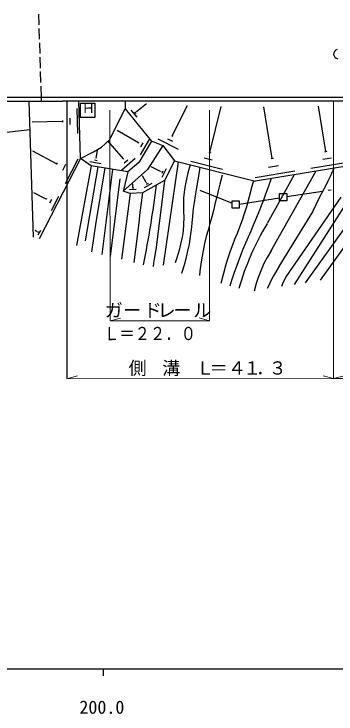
# Model space of a CAD drawing. Units: millimetres, scale not verified. Extents: x 40000 to 680000, y 20000 to 380000.
# Drawn here: x 255664 to 300297, y 198715 to 295840 of the extents above; entities that cross this region are included whole.
import ezdxf
from ezdxf.enums import TextEntityAlignment as Align

# ---------------------------------------------------------------- set-up
doc = ezdxf.new("R2010")
doc.units = ezdxf.units.MM
doc.header["$LTSCALE"] = 1000
for name, color, linetype, lineweight in [('M-BGD', 7, 'Continuous', 25), ('M-BMK-ROW', 30, 'Continuous', 25), ('M-STR-HTXT', 7, 'Continuous', 13), ('M-STR-STR1', 1, 'Continuous', 25), ('M-STR-STRC', 7, 'Continuous', 25), ('M-TTL-BAND', 7, 'Continuous', 25)]:
    doc.layers.add(name, color=color, linetype=linetype, lineweight=lineweight)
doc.styles.add('ＭＳ ゴシック', font='')
doc.styles.get('ＭＳ ゴシック').set_extended_font_data('MS Gothic')

msp = doc.modelspace()

# ---------------------------------------------------------------- linework, layer by layer
at = {"layer": 'M-BGD'}
for p, q in [((258371, 264886), (257771, 283752)), ((262392, 284248), (259469, 284251)), ((259485, 283749), (262392, 283747)), ((314392, 284270), (262392, 284248)), ((314393, 283768), (262392, 283747)), ((264886, 275769), (264628, 283749)), ((271084, 283755), (271085, 282673)), ((264388, 282706), (264482, 279268)), ((268904, 278380), (271085, 282673)), ((271085, 282673), (274668, 278225)), ((272659, 282313), (274042, 283438)), ((277575, 278930), (279706, 283162)), ((282800, 276619), (284388, 282987)), ((291473, 275806), (290293, 282962)), ((298911, 276755), (297872, 283070)), ((271877, 282483), (272670, 281511)), ((272369, 282273), (272569, 282033)), ((272639, 282343), (272690, 282283)), ((262375, 280930), (258165, 280815)), ((262375, 281040), (262375, 280819)), ((263397, 281392), (263418, 280530)), ((251941, 279135), (257895, 279792)), ((272904, 277943), (269975, 279684)), ((277495, 278970), (277665, 278880)), ((267772, 277386), (268904, 278380)), ((270861, 275725), (268683, 278219)), ((272944, 278013), (272864, 277872)), ((274709, 278215), (272947, 275236)), ((274448, 278526), (273137, 276309)), ((273516, 277963), (273186, 277402)), ((274668, 278225), (276303, 277595)), ((275601, 278507), (278419, 277086)), ((276944, 278538), (277646, 278188)), ((266690, 276703), (267772, 277386)), ((267062, 275832), (267231, 276904)), ((276303, 277595), (274191, 274265)), ((276303, 277595), (277889, 275471)), ((261569, 275064), (258259, 276785)), ((264886, 275769), (266690, 276703)), ((267112, 275822), (267012, 275842)), ((282039, 275887), (283132, 275617)), ((282670, 276659), (282941, 276589)), ((291303, 275775), (291643, 275836)), ((298461, 275692), (299674, 275894)), ((298760, 276735), (299061, 276786)), ((264886, 275769), (259143, 264666)), ((261629, 275175), (261519, 274964)), ((262822, 274965), (262382, 274103)), ((264526, 275719), (262744, 272288)), ((266341, 274788), (264886, 275769)), ((267744, 275070), (266160, 275329)), ((267202, 275481), (266811, 275551)), ((272465, 275787), (270572, 274141)), ((270911, 275775), (270801, 275675)), ((271423, 275545), (270952, 275134)), ((272947, 275236), (271465, 273951)), ((278401, 275342), (276330, 260973)), ((277889, 275471), (276519, 272753)), ((277889, 275471), (289160, 272665)), ((280085, 274922), (279776, 273799)), ((280185, 275413), (284557, 274325)), ((304466, 275187), (289160, 272665)), ((296818, 274437), (301639, 275224)), ((266341, 274788), (264337, 263718)), ((267304, 274639), (265549, 264371)), ((271465, 273951), (266341, 274788)), ((268256, 274479), (266951, 266628)), ((269299, 274310), (267847, 262469)), ((274191, 274265), (270796, 271264)), ((271465, 273951), (270836, 271394)), ((275986, 273986), (274672, 274656)), ((276006, 274026), (275966, 273956)), ((276297, 274016), (276147, 273725)), ((276758, 274337), (276157, 273164)), ((281429, 274593), (281220, 273319)), ((289090, 273167), (294573, 274064)), ((290963, 274602), (292336, 274824)), ((297520, 274037), (291195, 262803)), ((299986, 274451), (299516, 273408)), ((270323, 272968), (268990, 262189)), ((274003, 272450), (273470, 273392)), ((279776, 273799), (279576, 272917)), ((281220, 273319), (281050, 272307)), ((284508, 273473), (284208, 272250)), ((294483, 273543), (290740, 266752)), ((291325, 273019), (290896, 271815)), ((308528, 273477), (298106, 258900)), ((299516, 273408), (299145, 272625)), ((272138, 271847), (272118, 272278)), ((276519, 272753), (273493, 271036)), ((274755, 272330), (273723, 271738)), ((274043, 272470), (273972, 272430)), ((274253, 272310), (273993, 272169)), ((276519, 272753), (275315, 263068)), ((279406, 272044), (279297, 271443)), ((279576, 272917), (279406, 272044)), ((281050, 272307), (280911, 271444)), ((284208, 272250), (283979, 271297)), ((288690, 271943), (288900, 272725)), ((303256, 272028), (294488, 258305)), ((298825, 271953), (298355, 271030)), ((299145, 272625), (298825, 271953)), ((260130, 270160), (258435, 271031)), ((271788, 270954), (270796, 271264)), ((272620, 271496), (271688, 271455)), ((273493, 271036), (271788, 270954)), ((272259, 271666), (272028, 271656)), ((272169, 271847), (272108, 271847)), ((273493, 271036), (273055, 267928)), ((279297, 271443), (279168, 270380)), ((280911, 271444), (280781, 270612)), ((283979, 271297), (283779, 270475)), ((288170, 270028), (288440, 271031)), ((288440, 271051), (288690, 271943)), ((288440, 271031), (288440, 271051)), ((290896, 271815), (290546, 270852)), ((298355, 271030), (297915, 270218)), ((260170, 270221), (260100, 270100)), ((260862, 270101), (260602, 269600)), ((261844, 270533), (260813, 268547)), ((271788, 270954), (270544, 261800)), ((279168, 270380), (279138, 269407)), ((280781, 270612), (280642, 269700)), ((283779, 270475), (283569, 269622)), ((287921, 269135), (288170, 270028)), ((290236, 270030), (289936, 269238)), ((290546, 270852), (290236, 270030)), ((300982, 270422), (293344, 259356)), ((297915, 270218), (297494, 269375)), ((279138, 269407), (279159, 268495)), ((280642, 269700), (280522, 268847)), ((283569, 269622), (283350, 268760)), ((287611, 268143), (287921, 269135)), ((289936, 269238), (289596, 268385)), ((303820, 269412), (296042, 258557)), ((297494, 269375), (297084, 268503)), ((279159, 268495), (279190, 267603)), ((280522, 268847), (280393, 267775)), ((283350, 268760), (283080, 267697)), ((287331, 267300), (287611, 268143)), ((289596, 268385), (289296, 267613)), ((297034, 268372), (292390, 260799)), ((297084, 268503), (297024, 268352)), ((273035, 267226), (272259, 261370)), ((273055, 267928), (273035, 267226)), ((279190, 267603), (279181, 266681)), ((280393, 267775), (280304, 266812)), ((283080, 267697), (282810, 266754)), ((286981, 266327), (287331, 267300)), ((289296, 267613), (288876, 266610)), ((266951, 266628), (266413, 262828)), ((279181, 266681), (279112, 265688)), ((280304, 266812), (280215, 265900)), ((282810, 266754), (282561, 265862)), ((286631, 265435), (286981, 266327)), ((288876, 266610), (288486, 265717)), ((258771, 265678), (258590, 265788)), ((258791, 265698), (258761, 265658)), ((259012, 265658), (258922, 265498)), ((259342, 265789), (258982, 265147)), ((279112, 265688), (278972, 264896)), ((280215, 265900), (280105, 264957)), ((282561, 265862), (282321, 264969)), ((286291, 264582), (286631, 265435)), ((288486, 265717), (288115, 264875)), ((278972, 264896), (278763, 263893)), ((280105, 264957), (279926, 263924)), ((282321, 264969), (282091, 264017)), ((285961, 263730), (286291, 264582)), ((288115, 264875), (287735, 264022)), ((278763, 263893), (278553, 263051)), ((279896, 263734), (279676, 262731)), ((279926, 263924), (279896, 263734)), ((282091, 264017), (281882, 262984)), ((285631, 262837), (285961, 263730)), ((287735, 264022), (287345, 263070)), ((275325, 263148), (275146, 262115)), ((278553, 263051), (278263, 262128)), ((279676, 262731), (279477, 261889)), ((281882, 262984), (281702, 262001)), ((285311, 261885), (285631, 262837)), ((287155, 262578), (286785, 261605)), ((287345, 263070), (287155, 262578)), ((291345, 263074), (290775, 262070)), ((275006, 261273), (274936, 260812)), ((275146, 262115), (275006, 261273)), ((278263, 262128), (277984, 261316)), ((279477, 261889), (279237, 260996)), ((281702, 262001), (281573, 261149)), ((284992, 260822), (285311, 261885)), ((286785, 261605), (286485, 260793)), ((290355, 261298), (289974, 260436)), ((290775, 262070), (290355, 261298)), ((279237, 260996), (278887, 259853)), ((281573, 261149), (281433, 260146)), ((284652, 259548), (284882, 260390)), ((284882, 260390), (284992, 260822)), ((286485, 260793), (286205, 259971)), ((289974, 260436), (289874, 260205)), ((292410, 260839), (291890, 259966)), ((278887, 259853), (278887, 259843)), ((281433, 260146), (281354, 259545)), ((284392, 258475), (284652, 259548)), ((286205, 259971), (285876, 259008)), ((289874, 260205), (289524, 259282)), ((291650, 259525), (291189, 258652)), ((291890, 259966), (291650, 259525)), ((293384, 259406), (292994, 258634)), ((285876, 259008), (285566, 258065)), ((289255, 258450), (288965, 257397)), ((289524, 259282), (289255, 258450)), ((291189, 258652), (290969, 258191)), ((292994, 258634), (292734, 258012)), ((290969, 258191), (290759, 257740))]:
    msp.add_line(p, q, dxfattribs=at)
for centre, radius, start, end in [((300622, 290281), 652, 105.1854, 262.93017), ((92293, 296290), 184733, 348.99846, 352.47281), ((92293, 296290), 184733, 348.99846, 352.47281), ((323111, 247265), 37775, 148.95676, 163.88479)]:
    msp.add_arc(centre, radius, start, end, dxfattribs=at)
at = {"layer": 'M-BMK-ROW'}
for p, q in [((281442, 271395), (285895, 269595)), ((293473, 270514), (298424, 271267)), ((299215, 271387), (299610, 271448)), ((286898, 269465), (292471, 270353)), ((292470, 270934), (293473, 270935)), ((292471, 269932), (292470, 270934)), ((293473, 270935), (293474, 269933)), ((285895, 269895), (286897, 269896)), ((285896, 268893), (285895, 269895)), ((286897, 269896), (286898, 268894)), ((293474, 269933), (292471, 269932)), ((286898, 268894), (285896, 268893))]:
    msp.add_line(p, q, dxfattribs=at)
at = {"layer": 'M-STR-HTXT'}
for p, q in [((299956, 283764), (299975, 245257)), ((268979, 253267), (268970, 282480)), ((282773, 253271), (282765, 282484)), ((268979, 253267), (270432, 253659)), ((281319, 253660), (282773, 253271)), ((268979, 253267), (282773, 253271)), ((263002, 245241), (264455, 245633)), ((263002, 245241), (299975, 245257)), ((298521, 245647), (299975, 245257)), ((299975, 245257), (301428, 245650))]:
    msp.add_line(p, q, dxfattribs=at)
msp.add_open_spline([(299975, 245257), (309678, 245193), (319382, 245128), (329096, 245269), (336607, 245378), (344123, 245610), (351611, 245254), (360100, 244850), (368552, 243689), (377019, 242800), (383155, 242156), (389298, 241655), (395442, 241153)], degree=3, knots=[0, 0, 0, 0, 1, 1, 1, 2, 2, 2, 3, 3, 3, 4, 4, 4, 4], dxfattribs=at)
at = {"layer": 'M-STR-STR1'}
for p, q in [((259150, 294341), (259102, 295840)), ((259213, 292342), (259165, 293841)), ((259276, 290343), (259229, 291842)), ((259340, 288344), (259292, 289843)), ((259403, 286345), (259355, 287844)), ((259469, 284251), (259419, 285845)), ((259469, 284251), (240587, 284267)), ((240598, 283765), (257771, 283751)), ((257771, 283751), (259485, 283749)), ((259485, 283749), (259469, 284251)), ((259485, 283749), (259485, 283749))]:
    msp.add_line(p, q, dxfattribs=at)
at = {"layer": 'M-STR-STRC'}
for p, q in [((262994, 283747), (263002, 245241)), ((264859, 283489), (266864, 283491)), ((264861, 281484), (264859, 283489)), ((266864, 283491), (266866, 281486)), ((266866, 281486), (264861, 281484))]:
    msp.add_line(p, q, dxfattribs=at)
at = {"layer": 'M-TTL-BAND'}
for p, q in [((40000, 205000), (579000, 205000)), ((268000, 205000), (268000, 204000))]:
    msp.add_line(p, q, dxfattribs=at)

# ---------------------------------------------------------------- texts
at = {"layer": 'M-STR-HTXT', "style": 'ＭＳ ゴシック'}
for s, p in [('ガ', (268247, 253266)), ('ド', (273651, 253271)), ('レ', (275575, 253263)), ('ル', (280518, 253268)), ('ー', (270783, 253269)), ('ー', (277791, 253266)), ('側', (271553, 245249)), ('溝', (276205, 245244)), ('３', (290962, 245259)), ('Ｌ', (280907, 245249)), ('＝', (282781, 245250)), ('４', (285318, 245253)), ('１', (287433, 245255)), ('．', (289218, 245257))]:
    msp.add_text(s, height=1833, rotation=0.023, dxfattribs=at).set_placement(p, align=Align.BOTTOM_LEFT)
at = {"layer": 'M-STR-HTXT', "style": 'ＭＳ ゴシック', "width": 0.85}
msp.add_text('Ｌ＝２２．０', height=1833, rotation=0.023, dxfattribs=at).set_placement((268141, 250034), align=Align.BOTTOM_LEFT)
at = {"layer": 'M-STR-STRC', "style": 'ＭＳ ゴシック'}
msp.add_text('Ｈ', height=1320, rotation=0.057, dxfattribs=at).set_placement((265075, 281703), align=Align.BOTTOM_LEFT)
at = {"layer": 'M-TTL-BAND', "style": 'ＭＳ ゴシック'}
msp.add_text('200.0', height=1833, dxfattribs=at).set_placement((267844, 198195), align=Align.BOTTOM_CENTER)

doc.saveas('drawing.dxf')
